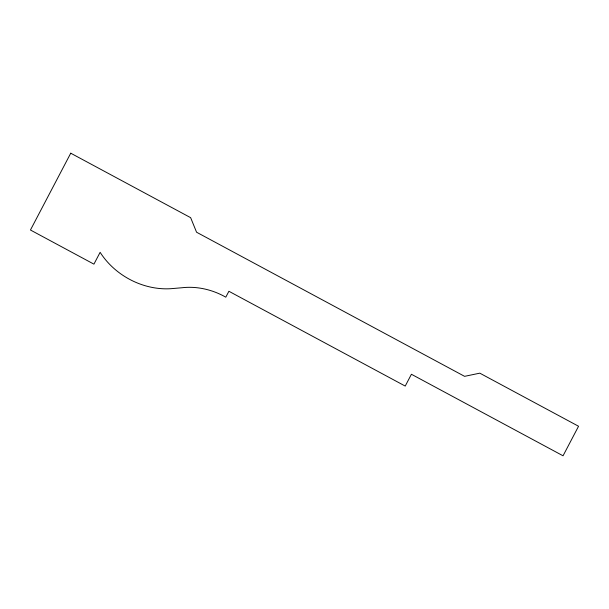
<?xml version="1.0" encoding="UTF-8"?>
<svg xmlns="http://www.w3.org/2000/svg" width="609" height="609" viewBox="0 0 609 609"><rect width="100%" height="100%" fill="white"/><g stroke="black" fill="none" stroke-linecap="round" stroke-linejoin="round"><path stroke-width="0.91" d="M70.743 153.202L30.45 230.012L93.923 264.146L100.127 252.324A68.802 57.307 29.6 0 0 170.863 288.696L182.068 287.737A64.539 53.759 29.6 0 1 225.794 297.177L228.893 291.269L405.221 386.076L411.418 374.261L563.051 455.798L578.55 426.254L479.808 373.165L464.583 376.339L196.57 232.227L190.64 217.672L70.743 153.202"/></g></svg>
